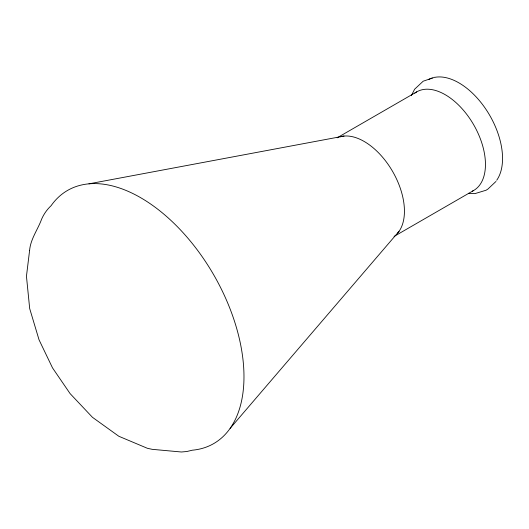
<?xml version="1.0" encoding="UTF-8"?>
<svg xmlns="http://www.w3.org/2000/svg" width="529" height="529" viewBox="0 0 529 529"><rect width="100%" height="100%" fill="white"/><g stroke="black" fill="none" stroke-linecap="round" stroke-linejoin="round"><path stroke-width="0.79" d="M411.39 95.59L414.591 89.242L423.187 81.208L435.003 77.181M495.971 181.454L487.95 189.032L486.118 190.215L474.863 193.64L468.582 193.303M230.128 428.358L399.038 231.318M337.132 137.818L416.733 91.861M394.065 236.437L473.667 190.48M88.951 183.834L344.048 136.065M428.741 79.436A61.708 35.628 60 0 1 432.358 77.942M435.486 77.221A61.708 35.628 60 0 1 489.094 114.284A61.708 35.628 60 0 1 496.705 180.257M340.048 136.806A56.934 32.871 60 0 1 391.956 170.338A56.934 32.871 60 0 1 397.524 233.249M414.782 93.157A56.934 32.871 60 0 1 473.323 124.15A56.934 32.871 60 0 1 472.285 191.2M29.598 250.462L26.45 276.25L29.684 308.572L39.04 339.816L52.516 367.886L70.086 393.589L92.463 417.315L118.84 436.273L147.36 448.281L152.193 449.333L181.421 451.997L186.916 451.501L192.298 450.199A146.156 84.382 60 0 0 213.703 274.822A146.156 84.382 60 0 0 51.121 205.675C47.068 209.464 43.841 214.047 41.632 219.132C37.824 229.599 30.517 239.088 29.598 250.462"/></g></svg>
